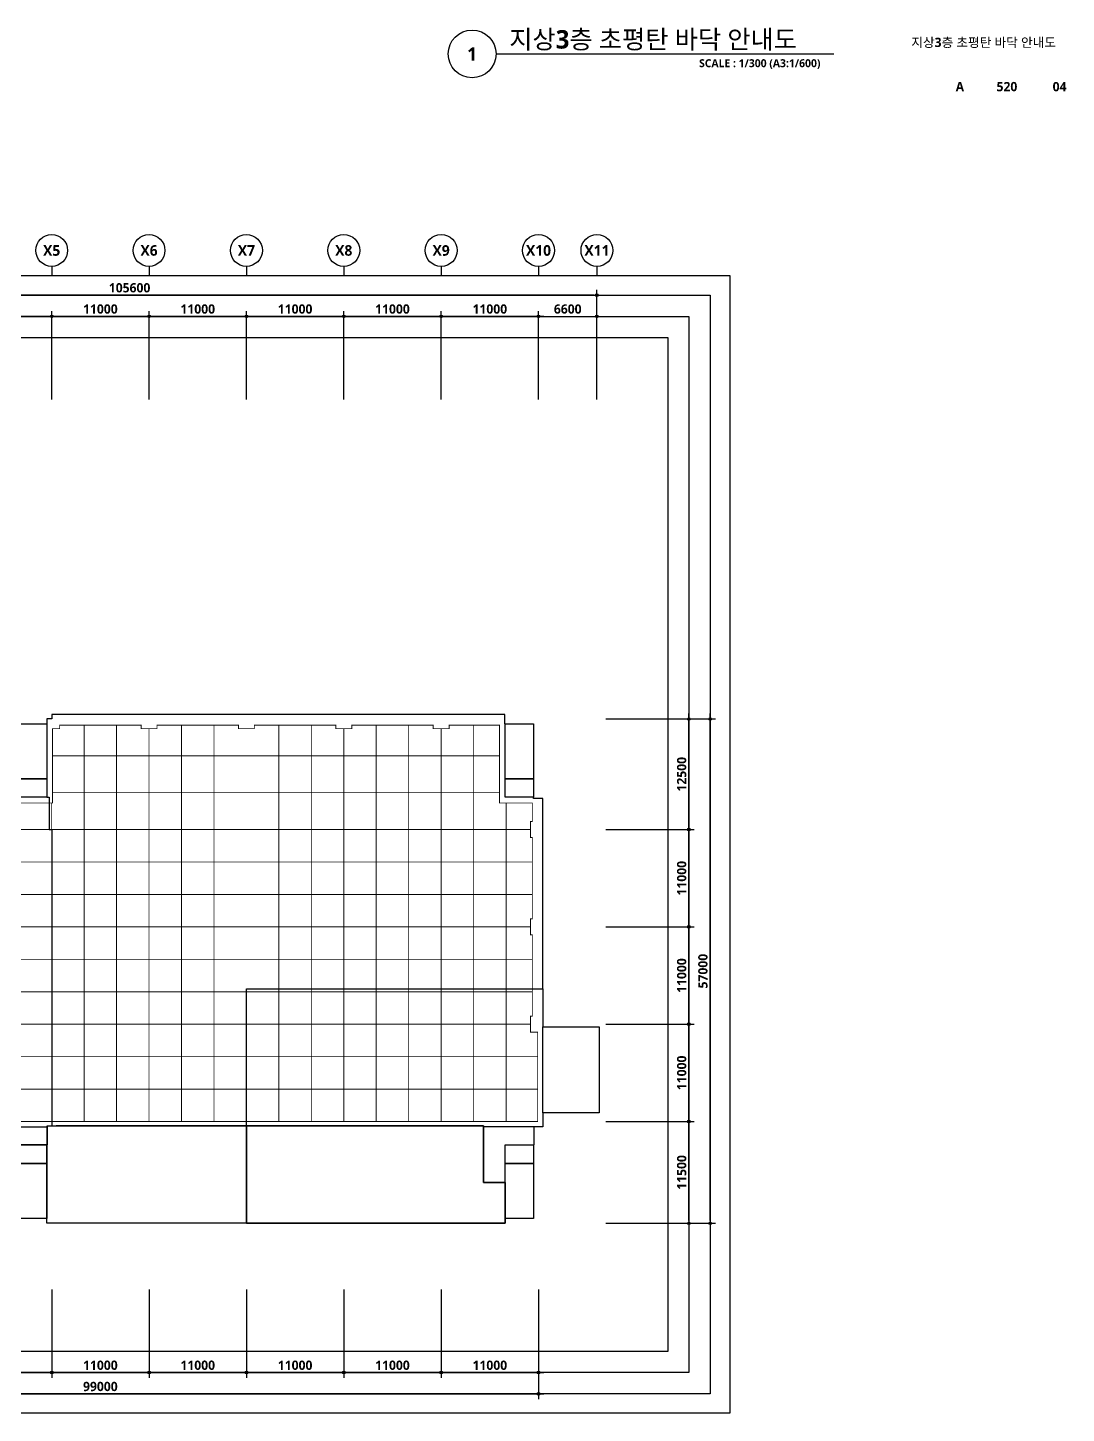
# Model space of a CAD drawing. Header units: millimetres. Extents: x -5354 to 997967, y -1313401 to 249081.
# Drawn here: x 612379 to 729712, y -1106397 to -949804 of the extents above; entities that cross this region are included whole.
import ezdxf
from ezdxf.enums import TextEntityAlignment as Align

# ---------------------------------------------------------------- set-up
doc = ezdxf.new("R2010")
doc.units = ezdxf.units.MM
doc.header["$LTSCALE"] = 300
doc.header["$MEASUREMENT"] = 0
doc.header["$PDSIZE"] = -10
doc.linetypes.add('HIDDEN', pattern=[0.375, 0.25, -0.125])
doc.layers.get('0').update_dxf_attribs({"linetype": 'CONTINUOUS'})
doc.layers.get('Defpoints').update_dxf_attribs({"color": 153, "linetype": 'CONTINUOUS'})
for name, color, linetype in [('A-ANNO-TEXT1', 7, 'CONTINUOUS'), ('A-ANNO-TITL', 7, 'CONTINUOUS'), ('A-ST-AXIS-BUB', 7, 'CONTINUOUS'), ('A-ST-AXIS-DIM', 7, 'CONTINUOUS'), ('AA-XXXX-TXT1', 2, 'CONTINUOUS'), ('SAWCUT', 20, 'HIDDEN')]:
    doc.layers.add(name, color=color, linetype=linetype)
doc.layers.add('Defpoint', color=161, linetype='CONTINUOUS', plot=False)
doc.layers.add('면적', color=210, linetype='CONTINUOUS', plot=False)
doc.styles.add('SH_대대리576', font='')
doc.styles.get('SH_대대리576').set_extended_font_data('NanumGothic', bold=True)
doc.dimstyles.new('SHP 600', dxfattribs={"dimscale": 300, "dimtxt": 3.5, "dimasz": 1, "dimexe": 2, "dimexo": 2, "dimgap": 1, "dimtad": 1, "dimdec": 0, "dimzin": 0, "dimdsep": 46, "dimtxsty": 'SH_대대리576', "dimblk": 'DIMDOT', "dimcen": 0.09, "dimclrt": 3, "dimadec": 0, "dimazin": 1, "dimtfac": 1, "dimtdec": 0, "dimtix": 1, "dimtmove": 2, "dimatfit": 0, "dimldrblk": 'DIMDOT', "dimfxl": 1, "dimtolj": 1, "dimtzin": 0, "dimarcsym": 0})

# ---------------------------------------------------------------- blocks, each defined once
blk = doc.blocks.new('*U21')
at = {"layer": 'A-ANNO-TITL'}
blk.add_line((0, 0), (6359, 0), dxfattribs=at)
blk.add_circle((-450, 0), 450, dxfattribs=at)
at = {"layer": 'AA-XXXX-TXT1', "style": 'SH_대대리576'}
blk.add_attdef('DWG.TITLE', (250, 100), '', height=350, dxfattribs=at)
at = {"layer": 'AA-XXXX-TXT1', "color": 7, "style": 'SH_대대리576'}
blk.add_attdef('NO1', text='', height=300, dxfattribs=at).set_placement((-450, 0), align=Align.MIDDLE)
at = {"layer": 'AA-XXXX-TXT1', "style": 'SH_대대리576'}
blk.add_attdef('SCALE', text='', height=150, dxfattribs=at).set_placement((6109, -100), align=Align.TOP_RIGHT)
blk = doc.blocks.new('DIMDOT')
at = {"color": 0}
blk.add_line((-2, 0), (2, 0), dxfattribs=at)
for radius in [0.5, 0.25]:
    blk.add_circle((0, 0), radius, dxfattribs=at)
blk = doc.blocks.new('*D791')
at = {"layer": 'A-ST-AXIS-DIM', "color": 0, "lineweight": -2, "transparency": 16777216}
for p, q in [((571087, -991826), (571087, -979426)), ((676387, -980026), (571387, -980026)), ((676687, -991826), (676687, -979426))]:
    blk.add_line(p, q, dxfattribs=at)
at = {"layer": 'Defpoints', "color": 0, "transparency": 16777216}
for p in [(571087, -980026), (571087, -992426), (676687, -992426)]:
    blk.add_point(p, dxfattribs=at)
at = {"layer": 'A-ST-AXIS-DIM', "color": 0, "lineweight": -2, "transparency": 16777216, "xscale": 300, "yscale": 300, "zscale": 300, "rotation": 180}
blk.add_blockref('DIMDOT', (571087, -980026), dxfattribs=at)
at = {"layer": 'A-ST-AXIS-DIM', "color": 0, "lineweight": -2, "transparency": 16777216, "xscale": 300, "yscale": 300, "zscale": 300}
blk.add_blockref('DIMDOT', (676687, -980026), dxfattribs=at)
at = {"layer": 'A-ST-AXIS-DIM', "color": 3, "transparency": 16777216, "insert": (623887, -979201), "char_height": 1050, "attachment_point": 5, "style": 'SH_대대리576'}
blk.add_mtext('\\A1;105600', dxfattribs=at)
blk = doc.blocks.new('*D795')
at = {"layer": 'A-ST-AXIS-DIM', "color": 0, "lineweight": -2, "transparency": 16777216}
for p, q in [((604087, -991826), (604087, -981826)), ((615087, -991826), (615087, -981826)), ((614787, -982426), (604387, -982426))]:
    blk.add_line(p, q, dxfattribs=at)
at = {"layer": 'Defpoints', "color": 0, "transparency": 16777216}
for p in [(604087, -982426), (604087, -992426), (615087, -992426)]:
    blk.add_point(p, dxfattribs=at)
at = {"layer": 'A-ST-AXIS-DIM', "color": 0, "lineweight": -2, "transparency": 16777216, "xscale": 300, "yscale": 300, "zscale": 300, "rotation": 180}
blk.add_blockref('DIMDOT', (604087, -982426), dxfattribs=at)
at = {"layer": 'A-ST-AXIS-DIM', "color": 0, "lineweight": -2, "transparency": 16777216, "xscale": 300, "yscale": 300, "zscale": 300}
blk.add_blockref('DIMDOT', (615087, -982426), dxfattribs=at)
at = {"layer": 'A-ST-AXIS-DIM', "color": 3, "transparency": 16777216, "insert": (609587, -981601), "char_height": 1050, "attachment_point": 5, "style": 'SH_대대리576'}
blk.add_mtext('\\A1;11000', dxfattribs=at)
blk = doc.blocks.new('*D796')
at = {"layer": 'A-ST-AXIS-DIM', "color": 0, "lineweight": -2, "transparency": 16777216}
for p, q in [((615087, -991826), (615087, -981826)), ((626087, -991826), (626087, -981826)), ((625787, -982426), (615387, -982426))]:
    blk.add_line(p, q, dxfattribs=at)
at = {"layer": 'Defpoints', "color": 0, "transparency": 16777216}
for p in [(615087, -982426), (615087, -992426), (626087, -992426)]:
    blk.add_point(p, dxfattribs=at)
at = {"layer": 'A-ST-AXIS-DIM', "color": 0, "lineweight": -2, "transparency": 16777216, "xscale": 300, "yscale": 300, "zscale": 300, "rotation": 180}
blk.add_blockref('DIMDOT', (615087, -982426), dxfattribs=at)
at = {"layer": 'A-ST-AXIS-DIM', "color": 0, "lineweight": -2, "transparency": 16777216, "xscale": 300, "yscale": 300, "zscale": 300}
blk.add_blockref('DIMDOT', (626087, -982426), dxfattribs=at)
at = {"layer": 'A-ST-AXIS-DIM', "color": 3, "transparency": 16777216, "insert": (620587, -981601), "char_height": 1050, "attachment_point": 5, "style": 'SH_대대리576'}
blk.add_mtext('\\A1;11000', dxfattribs=at)
blk = doc.blocks.new('*D797')
at = {"layer": 'A-ST-AXIS-DIM', "color": 0, "lineweight": -2, "transparency": 16777216}
for p, q in [((626087, -991826), (626087, -981826)), ((637087, -991826), (637087, -981826)), ((636787, -982426), (626387, -982426))]:
    blk.add_line(p, q, dxfattribs=at)
at = {"layer": 'Defpoints', "color": 0, "transparency": 16777216}
for p in [(626087, -982426), (626087, -992426), (637087, -992426)]:
    blk.add_point(p, dxfattribs=at)
at = {"layer": 'A-ST-AXIS-DIM', "color": 0, "lineweight": -2, "transparency": 16777216, "xscale": 300, "yscale": 300, "zscale": 300, "rotation": 180}
blk.add_blockref('DIMDOT', (626087, -982426), dxfattribs=at)
at = {"layer": 'A-ST-AXIS-DIM', "color": 0, "lineweight": -2, "transparency": 16777216, "xscale": 300, "yscale": 300, "zscale": 300}
blk.add_blockref('DIMDOT', (637087, -982426), dxfattribs=at)
at = {"layer": 'A-ST-AXIS-DIM', "color": 3, "transparency": 16777216, "insert": (631587, -981601), "char_height": 1050, "attachment_point": 5, "style": 'SH_대대리576'}
blk.add_mtext('\\A1;11000', dxfattribs=at)
blk = doc.blocks.new('*D798')
at = {"layer": 'A-ST-AXIS-DIM', "color": 0, "lineweight": -2, "transparency": 16777216}
for p, q in [((637087, -991826), (637087, -981826)), ((648087, -991826), (648087, -981826)), ((647787, -982426), (637387, -982426))]:
    blk.add_line(p, q, dxfattribs=at)
at = {"layer": 'Defpoints', "color": 0, "transparency": 16777216}
for p in [(637087, -982426), (637087, -992426), (648087, -992426)]:
    blk.add_point(p, dxfattribs=at)
at = {"layer": 'A-ST-AXIS-DIM', "color": 0, "lineweight": -2, "transparency": 16777216, "xscale": 300, "yscale": 300, "zscale": 300, "rotation": 180}
blk.add_blockref('DIMDOT', (637087, -982426), dxfattribs=at)
at = {"layer": 'A-ST-AXIS-DIM', "color": 0, "lineweight": -2, "transparency": 16777216, "xscale": 300, "yscale": 300, "zscale": 300}
blk.add_blockref('DIMDOT', (648087, -982426), dxfattribs=at)
at = {"layer": 'A-ST-AXIS-DIM', "color": 3, "transparency": 16777216, "insert": (642587, -981601), "char_height": 1050, "attachment_point": 5, "style": 'SH_대대리576'}
blk.add_mtext('\\A1;11000', dxfattribs=at)
blk = doc.blocks.new('*D799')
at = {"layer": 'A-ST-AXIS-DIM', "color": 0, "lineweight": -2, "transparency": 16777216}
for p, q in [((648087, -991826), (648087, -981826)), ((659087, -991826), (659087, -981826)), ((658787, -982426), (648387, -982426))]:
    blk.add_line(p, q, dxfattribs=at)
at = {"layer": 'Defpoints', "color": 0, "transparency": 16777216}
for p in [(648087, -982426), (648087, -992426), (659087, -992426)]:
    blk.add_point(p, dxfattribs=at)
at = {"layer": 'A-ST-AXIS-DIM', "color": 0, "lineweight": -2, "transparency": 16777216, "xscale": 300, "yscale": 300, "zscale": 300, "rotation": 180}
blk.add_blockref('DIMDOT', (648087, -982426), dxfattribs=at)
at = {"layer": 'A-ST-AXIS-DIM', "color": 0, "lineweight": -2, "transparency": 16777216, "xscale": 300, "yscale": 300, "zscale": 300}
blk.add_blockref('DIMDOT', (659087, -982426), dxfattribs=at)
at = {"layer": 'A-ST-AXIS-DIM', "color": 3, "transparency": 16777216, "insert": (653587, -981601), "char_height": 1050, "attachment_point": 5, "style": 'SH_대대리576'}
blk.add_mtext('\\A1;11000', dxfattribs=at)
blk = doc.blocks.new('*D800')
at = {"layer": 'A-ST-AXIS-DIM', "color": 0, "lineweight": -2, "transparency": 16777216}
for p, q in [((659087, -991826), (659087, -981826)), ((670087, -991826), (670087, -981826)), ((669787, -982426), (659387, -982426))]:
    blk.add_line(p, q, dxfattribs=at)
at = {"layer": 'Defpoints', "color": 0, "transparency": 16777216}
for p in [(659087, -982426), (659087, -992426), (670087, -992426)]:
    blk.add_point(p, dxfattribs=at)
at = {"layer": 'A-ST-AXIS-DIM', "color": 0, "lineweight": -2, "transparency": 16777216, "xscale": 300, "yscale": 300, "zscale": 300, "rotation": 180}
blk.add_blockref('DIMDOT', (659087, -982426), dxfattribs=at)
at = {"layer": 'A-ST-AXIS-DIM', "color": 0, "lineweight": -2, "transparency": 16777216, "xscale": 300, "yscale": 300, "zscale": 300}
blk.add_blockref('DIMDOT', (670087, -982426), dxfattribs=at)
at = {"layer": 'A-ST-AXIS-DIM', "color": 3, "transparency": 16777216, "insert": (664587, -981601), "char_height": 1050, "attachment_point": 5, "style": 'SH_대대리576'}
blk.add_mtext('\\A1;11000', dxfattribs=at)
blk = doc.blocks.new('*D890')
at = {"layer": 'A-ST-AXIS-DIM', "color": 0, "lineweight": -2, "transparency": 16777216}
for p, q in [((677687, -1027926), (687687, -1027926)), ((687087, -1040126), (687087, -1028226)), ((677687, -1040426), (687687, -1040426))]:
    blk.add_line(p, q, dxfattribs=at)
at = {"layer": 'Defpoints', "color": 0, "transparency": 16777216}
for p in [(677087, -1027926), (687087, -1027926), (677087, -1040426)]:
    blk.add_point(p, dxfattribs=at)
at = {"layer": 'A-ST-AXIS-DIM', "color": 0, "lineweight": -2, "transparency": 16777216, "xscale": 300, "yscale": 300, "zscale": 300}
for p, rotation in [((687087, -1027926), 90), ((687087, -1040426), 270)]:
    blk.add_blockref('DIMDOT', p, dxfattribs=dict(at, rotation=rotation))
at = {"layer": 'A-ST-AXIS-DIM', "color": 3, "transparency": 16777216, "insert": (686262, -1034176), "char_height": 1050, "attachment_point": 5, "rotation": 90, "style": 'SH_대대리576'}
blk.add_mtext('\\A1;12500', dxfattribs=at)
blk = doc.blocks.new('*D891')
at = {"layer": 'A-ST-AXIS-DIM', "color": 0, "lineweight": -2, "transparency": 16777216}
for p, q in [((677687, -1040426), (687687, -1040426)), ((687087, -1051126), (687087, -1040726)), ((677687, -1051426), (687687, -1051426))]:
    blk.add_line(p, q, dxfattribs=at)
at = {"layer": 'Defpoints', "color": 0, "transparency": 16777216}
for p in [(677087, -1040426), (687087, -1040426), (677087, -1051426)]:
    blk.add_point(p, dxfattribs=at)
at = {"layer": 'A-ST-AXIS-DIM', "color": 0, "lineweight": -2, "transparency": 16777216, "xscale": 300, "yscale": 300, "zscale": 300}
for p, rotation in [((687087, -1040426), 90), ((687087, -1051426), 270)]:
    blk.add_blockref('DIMDOT', p, dxfattribs=dict(at, rotation=rotation))
at = {"layer": 'A-ST-AXIS-DIM', "color": 3, "transparency": 16777216, "insert": (686262, -1045926), "char_height": 1050, "attachment_point": 5, "rotation": 90, "style": 'SH_대대리576'}
blk.add_mtext('\\A1;11000', dxfattribs=at)
blk = doc.blocks.new('*D892')
at = {"layer": 'A-ST-AXIS-DIM', "color": 0, "lineweight": -2, "transparency": 16777216}
for p, q in [((677687, -1051426), (687687, -1051426)), ((687087, -1062126), (687087, -1051726)), ((677687, -1062426), (687687, -1062426))]:
    blk.add_line(p, q, dxfattribs=at)
at = {"layer": 'Defpoints', "color": 0, "transparency": 16777216}
for p in [(677087, -1051426), (687087, -1051426), (677087, -1062426)]:
    blk.add_point(p, dxfattribs=at)
at = {"layer": 'A-ST-AXIS-DIM', "color": 0, "lineweight": -2, "transparency": 16777216, "xscale": 300, "yscale": 300, "zscale": 300}
for p, rotation in [((687087, -1051426), 90), ((687087, -1062426), 270)]:
    blk.add_blockref('DIMDOT', p, dxfattribs=dict(at, rotation=rotation))
at = {"layer": 'A-ST-AXIS-DIM', "color": 3, "transparency": 16777216, "insert": (686262, -1056926), "char_height": 1050, "attachment_point": 5, "rotation": 90, "style": 'SH_대대리576'}
blk.add_mtext('\\A1;11000', dxfattribs=at)
blk = doc.blocks.new('*D893')
at = {"layer": 'A-ST-AXIS-DIM', "color": 0, "lineweight": -2, "transparency": 16777216}
for p, q in [((677687, -1062426), (687687, -1062426)), ((687087, -1073126), (687087, -1062726)), ((677687, -1073426), (687687, -1073426))]:
    blk.add_line(p, q, dxfattribs=at)
at = {"layer": 'Defpoints', "color": 0, "transparency": 16777216}
for p in [(677087, -1062426), (687087, -1062426), (677087, -1073426)]:
    blk.add_point(p, dxfattribs=at)
at = {"layer": 'A-ST-AXIS-DIM', "color": 0, "lineweight": -2, "transparency": 16777216, "xscale": 300, "yscale": 300, "zscale": 300}
for p, rotation in [((687087, -1062426), 90), ((687087, -1073426), 270)]:
    blk.add_blockref('DIMDOT', p, dxfattribs=dict(at, rotation=rotation))
at = {"layer": 'A-ST-AXIS-DIM', "color": 3, "transparency": 16777216, "insert": (686262, -1067926), "char_height": 1050, "attachment_point": 5, "rotation": 90, "style": 'SH_대대리576'}
blk.add_mtext('\\A1;11000', dxfattribs=at)
blk = doc.blocks.new('*D894')
at = {"layer": 'A-ST-AXIS-DIM', "color": 0, "lineweight": -2, "transparency": 16777216}
for p, q in [((677687, -1073426), (687687, -1073426)), ((687087, -1084626), (687087, -1073726)), ((677687, -1084926), (687687, -1084926))]:
    blk.add_line(p, q, dxfattribs=at)
at = {"layer": 'Defpoints', "color": 0, "transparency": 16777216}
for p in [(677087, -1073426), (687087, -1073426), (677087, -1084926)]:
    blk.add_point(p, dxfattribs=at)
at = {"layer": 'A-ST-AXIS-DIM', "color": 0, "lineweight": -2, "transparency": 16777216, "xscale": 300, "yscale": 300, "zscale": 300}
for p, rotation in [((687087, -1073426), 90), ((687087, -1084926), 270)]:
    blk.add_blockref('DIMDOT', p, dxfattribs=dict(at, rotation=rotation))
at = {"layer": 'A-ST-AXIS-DIM', "color": 3, "transparency": 16777216, "insert": (686262, -1079176), "char_height": 1050, "attachment_point": 5, "rotation": 90, "style": 'SH_대대리576'}
blk.add_mtext('\\A1;11500', dxfattribs=at)
blk = doc.blocks.new('*D895')
at = {"layer": 'A-ST-AXIS-DIM', "color": 0, "lineweight": -2, "transparency": 16777216}
for p, q in [((677687, -1027926), (690087, -1027926)), ((689487, -1084626), (689487, -1028226)), ((677687, -1084926), (690087, -1084926))]:
    blk.add_line(p, q, dxfattribs=at)
at = {"layer": 'Defpoints', "color": 0, "transparency": 16777216}
for p in [(677087, -1027926), (689487, -1027926), (677087, -1084926)]:
    blk.add_point(p, dxfattribs=at)
at = {"layer": 'A-ST-AXIS-DIM', "color": 0, "lineweight": -2, "transparency": 16777216, "xscale": 300, "yscale": 300, "zscale": 300}
for p, rotation in [((689487, -1027926), 90), ((689487, -1084926), 270)]:
    blk.add_blockref('DIMDOT', p, dxfattribs=dict(at, rotation=rotation))
at = {"layer": 'A-ST-AXIS-DIM', "color": 3, "transparency": 16777216, "insert": (688662, -1056426), "char_height": 1050, "attachment_point": 5, "rotation": 90, "style": 'SH_대대리576'}
blk.add_mtext('\\A1;57000', dxfattribs=at)
blk = doc.blocks.new('*D899')
at = {"layer": 'A-ST-AXIS-DIM', "color": 0, "lineweight": -2, "transparency": 16777216}
for p, q in [((604087, -1092397), (604087, -1102397)), ((615087, -1092397), (615087, -1102397)), ((604387, -1101797), (614787, -1101797))]:
    blk.add_line(p, q, dxfattribs=at)
at = {"layer": 'Defpoints', "color": 0, "transparency": 16777216}
for p in [(604087, -1091797), (615087, -1091797), (615087, -1101797)]:
    blk.add_point(p, dxfattribs=at)
at = {"layer": 'A-ST-AXIS-DIM', "color": 0, "lineweight": -2, "transparency": 16777216, "xscale": 300, "yscale": 300, "zscale": 300, "rotation": 180}
blk.add_blockref('DIMDOT', (604087, -1101797), dxfattribs=at)
at = {"layer": 'A-ST-AXIS-DIM', "color": 0, "lineweight": -2, "transparency": 16777216, "xscale": 300, "yscale": 300, "zscale": 300}
blk.add_blockref('DIMDOT', (615087, -1101797), dxfattribs=at)
at = {"layer": 'A-ST-AXIS-DIM', "color": 3, "transparency": 16777216, "insert": (609587, -1100972), "char_height": 1050, "attachment_point": 5, "style": 'SH_대대리576'}
blk.add_mtext('\\A1;11000', dxfattribs=at)
blk = doc.blocks.new('*D900')
at = {"layer": 'A-ST-AXIS-DIM', "color": 0, "lineweight": -2, "transparency": 16777216}
for p, q in [((615087, -1092397), (615087, -1102397)), ((626087, -1092397), (626087, -1102397)), ((615387, -1101797), (625787, -1101797))]:
    blk.add_line(p, q, dxfattribs=at)
at = {"layer": 'Defpoints', "color": 0, "transparency": 16777216}
for p in [(615087, -1091797), (626087, -1091797), (626087, -1101797)]:
    blk.add_point(p, dxfattribs=at)
at = {"layer": 'A-ST-AXIS-DIM', "color": 0, "lineweight": -2, "transparency": 16777216, "xscale": 300, "yscale": 300, "zscale": 300, "rotation": 180}
blk.add_blockref('DIMDOT', (615087, -1101797), dxfattribs=at)
at = {"layer": 'A-ST-AXIS-DIM', "color": 0, "lineweight": -2, "transparency": 16777216, "xscale": 300, "yscale": 300, "zscale": 300}
blk.add_blockref('DIMDOT', (626087, -1101797), dxfattribs=at)
at = {"layer": 'A-ST-AXIS-DIM', "color": 3, "transparency": 16777216, "insert": (620587, -1100972), "char_height": 1050, "attachment_point": 5, "style": 'SH_대대리576'}
blk.add_mtext('\\A1;11000', dxfattribs=at)
blk = doc.blocks.new('*D901')
at = {"layer": 'A-ST-AXIS-DIM', "color": 0, "lineweight": -2, "transparency": 16777216}
for p, q in [((626087, -1092397), (626087, -1102397)), ((637087, -1092397), (637087, -1102397)), ((626387, -1101797), (636787, -1101797))]:
    blk.add_line(p, q, dxfattribs=at)
at = {"layer": 'Defpoints', "color": 0, "transparency": 16777216}
for p in [(626087, -1091797), (637087, -1091797), (637087, -1101797)]:
    blk.add_point(p, dxfattribs=at)
at = {"layer": 'A-ST-AXIS-DIM', "color": 0, "lineweight": -2, "transparency": 16777216, "xscale": 300, "yscale": 300, "zscale": 300, "rotation": 180}
blk.add_blockref('DIMDOT', (626087, -1101797), dxfattribs=at)
at = {"layer": 'A-ST-AXIS-DIM', "color": 0, "lineweight": -2, "transparency": 16777216, "xscale": 300, "yscale": 300, "zscale": 300}
blk.add_blockref('DIMDOT', (637087, -1101797), dxfattribs=at)
at = {"layer": 'A-ST-AXIS-DIM', "color": 3, "transparency": 16777216, "insert": (631587, -1100972), "char_height": 1050, "attachment_point": 5, "style": 'SH_대대리576'}
blk.add_mtext('\\A1;11000', dxfattribs=at)
blk = doc.blocks.new('*D902')
at = {"layer": 'A-ST-AXIS-DIM', "color": 0, "lineweight": -2, "transparency": 16777216}
for p, q in [((637087, -1092397), (637087, -1102397)), ((648087, -1092397), (648087, -1102397)), ((637387, -1101797), (647787, -1101797))]:
    blk.add_line(p, q, dxfattribs=at)
at = {"layer": 'Defpoints', "color": 0, "transparency": 16777216}
for p in [(637087, -1091797), (648087, -1091797), (648087, -1101797)]:
    blk.add_point(p, dxfattribs=at)
at = {"layer": 'A-ST-AXIS-DIM', "color": 0, "lineweight": -2, "transparency": 16777216, "xscale": 300, "yscale": 300, "zscale": 300, "rotation": 180}
blk.add_blockref('DIMDOT', (637087, -1101797), dxfattribs=at)
at = {"layer": 'A-ST-AXIS-DIM', "color": 0, "lineweight": -2, "transparency": 16777216, "xscale": 300, "yscale": 300, "zscale": 300}
blk.add_blockref('DIMDOT', (648087, -1101797), dxfattribs=at)
at = {"layer": 'A-ST-AXIS-DIM', "color": 3, "transparency": 16777216, "insert": (642587, -1100972), "char_height": 1050, "attachment_point": 5, "style": 'SH_대대리576'}
blk.add_mtext('\\A1;11000', dxfattribs=at)
blk = doc.blocks.new('*D903')
at = {"layer": 'A-ST-AXIS-DIM', "color": 0, "lineweight": -2, "transparency": 16777216}
for p, q in [((648087, -1092397), (648087, -1102397)), ((659087, -1092397), (659087, -1102397)), ((648387, -1101797), (658787, -1101797))]:
    blk.add_line(p, q, dxfattribs=at)
at = {"layer": 'Defpoints', "color": 0, "transparency": 16777216}
for p in [(648087, -1091797), (659087, -1091797), (659087, -1101797)]:
    blk.add_point(p, dxfattribs=at)
at = {"layer": 'A-ST-AXIS-DIM', "color": 0, "lineweight": -2, "transparency": 16777216, "xscale": 300, "yscale": 300, "zscale": 300, "rotation": 180}
blk.add_blockref('DIMDOT', (648087, -1101797), dxfattribs=at)
at = {"layer": 'A-ST-AXIS-DIM', "color": 0, "lineweight": -2, "transparency": 16777216, "xscale": 300, "yscale": 300, "zscale": 300}
blk.add_blockref('DIMDOT', (659087, -1101797), dxfattribs=at)
at = {"layer": 'A-ST-AXIS-DIM', "color": 3, "transparency": 16777216, "insert": (653587, -1100972), "char_height": 1050, "attachment_point": 5, "style": 'SH_대대리576'}
blk.add_mtext('\\A1;11000', dxfattribs=at)
blk = doc.blocks.new('*D904')
at = {"layer": 'A-ST-AXIS-DIM', "color": 0, "lineweight": -2, "transparency": 16777216}
for p, q in [((659087, -1092397), (659087, -1102397)), ((670087, -1092397), (670087, -1102397)), ((659387, -1101797), (669787, -1101797))]:
    blk.add_line(p, q, dxfattribs=at)
at = {"layer": 'Defpoints', "color": 0, "transparency": 16777216}
for p in [(659087, -1091797), (670087, -1091797), (670087, -1101797)]:
    blk.add_point(p, dxfattribs=at)
at = {"layer": 'A-ST-AXIS-DIM', "color": 0, "lineweight": -2, "transparency": 16777216, "xscale": 300, "yscale": 300, "zscale": 300, "rotation": 180}
blk.add_blockref('DIMDOT', (659087, -1101797), dxfattribs=at)
at = {"layer": 'A-ST-AXIS-DIM', "color": 0, "lineweight": -2, "transparency": 16777216, "xscale": 300, "yscale": 300, "zscale": 300}
blk.add_blockref('DIMDOT', (670087, -1101797), dxfattribs=at)
at = {"layer": 'A-ST-AXIS-DIM', "color": 3, "transparency": 16777216, "insert": (664587, -1100972), "char_height": 1050, "attachment_point": 5, "style": 'SH_대대리576'}
blk.add_mtext('\\A1;11000', dxfattribs=at)
blk = doc.blocks.new('*D905')
at = {"layer": 'A-ST-AXIS-DIM', "color": 0, "lineweight": -2, "transparency": 16777216}
for p, q in [((571087, -1092397), (571087, -1104797)), ((670087, -1092397), (670087, -1104797)), ((571387, -1104197), (669787, -1104197))]:
    blk.add_line(p, q, dxfattribs=at)
at = {"layer": 'Defpoints', "color": 0, "transparency": 16777216}
for p in [(571087, -1091797), (670087, -1091797), (670087, -1104197)]:
    blk.add_point(p, dxfattribs=at)
at = {"layer": 'A-ST-AXIS-DIM', "color": 0, "lineweight": -2, "transparency": 16777216, "xscale": 300, "yscale": 300, "zscale": 300, "rotation": 180}
blk.add_blockref('DIMDOT', (571087, -1104197), dxfattribs=at)
at = {"layer": 'A-ST-AXIS-DIM', "color": 0, "lineweight": -2, "transparency": 16777216, "xscale": 300, "yscale": 300, "zscale": 300}
blk.add_blockref('DIMDOT', (670087, -1104197), dxfattribs=at)
at = {"layer": 'A-ST-AXIS-DIM', "color": 3, "transparency": 16777216, "insert": (620587, -1103372), "char_height": 1050, "attachment_point": 5, "style": 'SH_대대리576'}
blk.add_mtext('\\A1;99000', dxfattribs=at)
blk = doc.blocks.new('*D927')
at = {"layer": 'A-ST-AXIS-DIM', "color": 0, "lineweight": -2, "transparency": 16777216}
for p, q in [((670087, -991826), (670087, -981826)), ((676687, -991826), (676687, -981826)), ((670387, -982426), (676387, -982426))]:
    blk.add_line(p, q, dxfattribs=at)
at = {"layer": 'Defpoints', "color": 0, "transparency": 16777216}
for p in [(676687, -982426), (670087, -992426), (676687, -992426)]:
    blk.add_point(p, dxfattribs=at)
at = {"layer": 'A-ST-AXIS-DIM', "color": 0, "lineweight": -2, "transparency": 16777216, "xscale": 300, "yscale": 300, "zscale": 300, "rotation": 180}
blk.add_blockref('DIMDOT', (670087, -982426), dxfattribs=at)
at = {"layer": 'A-ST-AXIS-DIM', "color": 0, "lineweight": -2, "transparency": 16777216, "xscale": 300, "yscale": 300, "zscale": 300}
blk.add_blockref('DIMDOT', (676687, -982426), dxfattribs=at)
at = {"layer": 'A-ST-AXIS-DIM', "color": 3, "transparency": 16777216, "insert": (673387, -981601), "char_height": 1050, "attachment_point": 5, "style": 'SH_대대리576'}
blk.add_mtext('\\A1;6600', dxfattribs=at)
blk = doc.blocks.new('A-ST-AXIS-BUB-1')
at = {"layer": 'A-ST-AXIS-BUB'}
blk.add_line((0, 350), (0, 0), dxfattribs=at)
blk.add_circle((0, 950), 600, dxfattribs=at)
blk = doc.blocks.new('G$CF9371588')
blk.add_line((7800, 10975, 103000), (4300, 10975, 103000))
at = {"layer": '면적'}
for p, q in [((100000, 12500, 103000), (100000, 22200, 103000)), ((66500, 0, 103000), (66500, 11000, 103000))]:
    blk.add_line(p, q, dxfattribs=at)
for points in [[(100000, 26500), (100000, 48025), (98950, 48025), (98950, 48150), (95750, 48150), (95750, 56450), (95700, 56450), (95700, 57500), (44500, 57500), (44500, 57000), (43950, 57000), (43950, 56450), (43950, 48150), (40750, 48150), (40750, 56450), (40700, 56450), (40700, 57500), (4300, 57500), (4300, 56450), (4250, 56450), (4250, 48150), (1050, 48150), (1050, 48100), (0, 48100), (0, 22200), (2200, 22200), (5900, 22200), (5900, 17860), (4300, 17860), (4300, 10975), (7800, 10975), (7800, 11000), (38300, 11000), (38300, 10900), (44000, 10900), (44000, 11000), (66500, 11000), (66500, 26500)], [(40750, 56450), (43950, 56450), (43950, 50250), (40750, 50250)], [(40750, 50250), (43950, 50250), (43950, 48150), (40750, 48150)], [(2200, 17260), (2200, 22200), (5900, 22200), (5900, 17860), (4300, 17860), (4300, 17260)], [(2200, 17260), (2200, 15800), (800, 15800), (800, 13450), (4300, 13450), (4300, 17260), (2200, 17260)], [(800, 13450), (800, 10950), (1050, 10950), (4300, 10950), (4300, 13450)], [(4250, 4600), (4250, 550), (4300, 550), (4300, 0), (40700, 0), (40700, 550), (40750, 550), (40750, 4600), (38300, 4600), (38300, 11000), (7800, 11000), (7800, 4600)], [(4300, 10975), (4300, 10950), (4250, 10950), (4250, 8850), (4250, 8850), (4250, 6750), (4250, 6750), (4250, 4600), (7800, 4600), (7800, 10975)], [(43950, 0), (43950, 8850), (44000, 8850), (44000, 11000), (93300, 11000), (93300, 4602), (95750, 4602), (95750, 0)], [(4250, 8850), (4250, 10950), (1050, 10950), (1050, 550), (4250, 550), (4250, 6750), (3300, 6750), (3300, 8850)], [(38300, 10900), (38300, 4600), (40750, 4600), (40750, 8850), (40750, 8850), (40750, 8850), (40750, 8850), (40750, 10900)], [(40750, 10900), (44000, 10900), (44000, 8850), (40750, 8850)], [(93300, 10900), (93300, 4602), (95700, 4602), (95700, 4602), (95750, 4602), (95750, 8850), (99000, 8850), (99000, 8850), (99000, 9000), (99000, 10900)], [(40750, 8850), (43950, 8850), (43950, 6750), (40750, 6750)], [(98950, 6750), (95750, 6750), (95750, 8850), (98950, 8850)], [(40750, 6750), (43950, 6750), (43950, 550), (40750, 550)], [(98950, 550), (95750, 550), (95750, 6750), (98950, 6750)]]:
    blk.add_lwpolyline(points, close=True, dxfattribs=at)
at = {"layer": '면적', "elevation": 103000}
for points in [[(1050, 50250), (4250, 50250), (4250, 56450), (1050, 56450)], [(98950, 50250), (95750, 50250), (95750, 56450), (98950, 56450)], [(1050, 50250), (4250, 50250), (4250, 48150), (1050, 48150)], [(95750, 50250), (98950, 50250), (98950, 48150), (95750, 48150)], [(66500, 11000), (66500, 26500), (100000, 26500), (100000, 22200), (106350, 22200), (106350, 12500), (100000, 12500), (100000, 10900), (93300, 10900), (93300, 11000)], [(66500, 11000), (66500, 0), (95750, 0), (95750, 4602), (93300, 4602), (93300, 11000)], [(3300, 8850), (4250, 8850), (4250, 6750), (3300, 6750)]]:
    blk.add_lwpolyline(points, close=True, dxfattribs=at)
at = {"layer": '면적'}
for points in [[(43950, 48150), (44200, 48150), (44200, 44500), (44500, 44500), (44500, 11000)], [(7800, 11000), (38300, 11000)], [(7800, 11000), (38300, 11000)], [(93300, 11000), (45000, 11000)]]:
    blk.add_lwpolyline(points, dxfattribs=at)

msp = doc.modelspace()

# ---------------------------------------------------------------- linework, layer by layer
at = {"layer": 'Defpoint'}
for points in [[(691687.2, -1106397.4), (520487.2, -1106397.4), (520487.2, -977825.9), (691687.2, -977825.9)], [(689487.2, -1104197.4), (522687.2, -1104197.4), (522687.2, -980025.9), (689487.2, -980025.9)], [(687087.2, -1101797.4), (525087.2, -1101797.4), (525087.2, -982425.9), (687087.2, -982425.9)], [(684687.2, -1099397.4), (527487.2, -1099397.4), (527487.2, -984825.9), (684687.2, -984825.9)]]:
    msp.add_lwpolyline(points, close=True, dxfattribs=at)
at = {"layer": 'SAWCUT', "linetype": 'ByBlock', "ltscale": 5, "const_width": 100, "elevation": 103000}
for points in [[(575487.2, -1073425.9), (669987.2, -1073425.9), (669987.2, -1072025.9), (669987.2, -1063325.9), (669187.2, -1063325.9), (669187.2, -1061525.9), (669387.2, -1061525.9), (669387.2, -1052325.9), (669187.2, -1052325.9), (669187.2, -1050525.9), (669387.2, -1050525.9), (669387.2, -1041325.9), (669187.2, -1041325.9), (669187.2, -1039525.9), (669387.2, -1039525.9), (669387.2, -1037425.9), (665687.2, -1037425.9), (665687.2, -1028625.9), (659987.2, -1028625.9), (659987.2, -1029025.9), (658187.2, -1029025.9), (658187.2, -1028625.9), (648987.2, -1028625.9), (648987.2, -1029025.9), (647187.2, -1029025.9), (647187.2, -1028625.9), (637987.2, -1028625.9), (637987.2, -1029025.9), (636187.2, -1029025.9), (636187.2, -1028625.9), (626987.2, -1028625.9), (626987.2, -1029025.9), (625187.2, -1029025.9), (625187.2, -1028625.9), (615987.2, -1028625.9), (615987.2, -1029025.9), (615187.2, -1029025.9), (615187.2, -1037425.9), (610687.2, -1037425.9)], [(618754.2, -1028625.9), (618754.2, -1073425.9)], [(622421.2, -1028625.9), (622421.2, -1073425.9)], [(629754.2, -1028625.9), (629754.2, -1073425.9)], [(633421.2, -1028625.9), (633421.2, -1073425.9)], [(640754.2, -1028625.9), (640754.2, -1073425.9)], [(644421.2, -1028625.9), (644421.2, -1073425.9)], [(651754.2, -1028625.9), (651754.2, -1073425.9)], [(655421.2, -1028625.9), (655421.2, -1073425.9)], [(662754.2, -1028625.9), (662754.2, -1073425.9)], [(626087.2, -1029025.9), (626087.2, -1073425.9)], [(648087.2, -1029025.9), (648087.2, -1073425.9)], [(659087.2, -1029025.9), (659087.2, -1073425.9)], [(615187.2, -1032093.9), (665687.2, -1032093.9)], [(615187.2, -1036259.9), (665687.2, -1036259.9)], [(615087.2, -1037425.9), (615087.2, -1073425.9)], [(666421.2, -1037425.9), (666421.2, -1073425.9)], [(571987.2, -1040425.9), (669187.2, -1040425.9)], [(571787.2, -1044092.9), (669387.2, -1044092.9)], [(571787.2, -1047759.9), (669387.2, -1047759.9)], [(571987.2, -1051425.9), (669187.2, -1051425.9)], [(571787.2, -1055092.9), (669387.2, -1055092.9)], [(571787.2, -1058759.9), (669387.2, -1058759.9)], [(577087.2, -1062425.9), (669187.2, -1062425.9)], [(577087.2, -1066092.9), (669987.2, -1066092.9)], [(575487.2, -1069759.9), (669987.2, -1069759.9)], [(575487.2, -1073425.9), (669987.2, -1073425.9)]]:
    msp.add_lwpolyline(points, dxfattribs=at)

# ---------------------------------------------------------------- block references
ref = msp.add_blockref('*U21', (665286.8, -952764.4), dxfattribs=dict(xscale=6, yscale=6, zscale=6))
ref.add_attrib('SCALE', 'SCALE : 1/300 (A3:1/600)', dxfattribs={"layer": 'A-ANNO-TITL', "height": 900, "style": 'SH_대대리576'}).set_placement((701938.3, -953364.4), align=Align.TOP_RIGHT)
ref.add_attrib('DWG.TITLE', '지상3층 초평탄 바닥 안내도', (666786.8, -952164.4), dxfattribs={"layer": 'A-ANNO-TITL', "height": 2087.447, "style": 'SH_대대리576'})
ref.add_attrib('NO1', '1', dxfattribs={"layer": 'A-ANNO-TITL', "color": 7, "height": 1500, "style": 'SH_대대리576'}).set_placement((662586.8, -952764.4), align=Align.MIDDLE)
msp.add_blockref('G$CF9371588', (570587.2, -1084925.9))
at = {"layer": 'A-ST-AXIS-BUB', "xscale": 3, "yscale": 3, "zscale": 3}
for p in [(615087.2, -977825.9), (626087.2, -977825.9), (637087.2, -977825.9), (648087.2, -977825.9), (659087.2, -977825.9), (670087.2, -977825.9), (676687.2, -977825.9)]:
    msp.add_blockref('A-ST-AXIS-BUB-1', p, dxfattribs=at)

# ---------------------------------------------------------------- texts
at = {"layer": 'A-ANNO-TEXT1', "style": 'SH_대대리576'}
for s, p in [('X5', (615087.2, -974975.9)), ('X6', (626087.2, -974975.9)), ('X7', (637087.2, -974975.9)), ('X8', (648087.2, -974975.9)), ('X9', (659087.2, -974975.9)), ('X10', (670087.2, -974975.9)), ('X11', (676687.2, -974975.9))]:
    msp.add_text(s, height=1200, dxfattribs=at).set_placement(p, align=Align.MIDDLE_CENTER)
at = {"layer": 'A-ANNO-TITL', "style": 'SH_대대리576'}
for s, p in [('지상3층 초평탄 바닥 안내도', (720375.6, -951450.5)), ('A', (717692.9, -956461)), ('520', (723006.2, -956461)), ('04', (728952.6, -956461))]:
    msp.add_text(s, height=1050, dxfattribs=at).set_placement(p, align=Align.MIDDLE)

# ---------------------------------------------------------------- dimensions: what is measured, and where the dimension line sits
at = {"layer": 'A-ST-AXIS-DIM'}
for base, p1, p2, picture, middle in [((571087.2, -980025.9), (676687.2, -992425.9), (571087.2, -992425.9), '*D791', (623887.2, -979200.9)), ((604087.2, -982425.9), (615087.2, -992425.9), (604087.2, -992425.9), '*D795', (609587.2, -981600.9)), ((615087.2, -982425.9), (626087.2, -992425.9), (615087.2, -992425.9), '*D796', (620587.2, -981600.9)), ((626087.2, -982425.9), (637087.2, -992425.9), (626087.2, -992425.9), '*D797', (631587.2, -981600.9)), ((637087.2, -982425.9), (648087.2, -992425.9), (637087.2, -992425.9), '*D798', (642587.2, -981600.9)), ((648087.2, -982425.9), (659087.2, -992425.9), (648087.2, -992425.9), '*D799', (653587.2, -981600.9)), ((659087.2, -982425.9), (670087.2, -992425.9), (659087.2, -992425.9), '*D800', (664587.2, -981600.9))]:
    dim = msp.add_linear_dim(base=base, p1=p1, p2=p2, dimstyle='SHP 600', dxfattribs=at)
    dim.commit()
    dim.dimension.update_dxf_attribs({"geometry": picture, "text_midpoint": middle})
for base, p1, p2, angle, picture, middle in [((676687.2, -982425.9), (670087.2, -992425.9), (676687.2, -992425.9), 180, '*D927', (673387.2, -981600.9)), ((687087.2, -1027925.9), (677087.2, -1040425.9), (677087.2, -1027925.9), 270, '*D890', (686262.2, -1034175.9)), ((689487.2, -1027925.9), (677087.2, -1084925.9), (677087.2, -1027925.9), 270, '*D895', (688662.2, -1056425.9)), ((687087.2, -1040425.9), (677087.2, -1051425.9), (677087.2, -1040425.9), 270, '*D891', (686262.2, -1045925.9)), ((687087.2, -1051425.9), (677087.2, -1062425.9), (677087.2, -1051425.9), 270, '*D892', (686262.2, -1056925.9)), ((687087.2, -1062425.9), (677087.2, -1073425.9), (677087.2, -1062425.9), 270, '*D893', (686262.2, -1067925.9)), ((687087.2, -1073425.9), (677087.2, -1084925.9), (677087.2, -1073425.9), 270, '*D894', (686262.2, -1079175.9)), ((670087.2, -1104197.4), (571087.2, -1091797.4), (670087.2, -1091797.4), 180, '*D905', (620587.2, -1103372.4)), ((615087.2, -1101797.4), (604087.2, -1091797.4), (615087.2, -1091797.4), 180, '*D899', (609587.2, -1100972.4)), ((626087.2, -1101797.4), (615087.2, -1091797.4), (626087.2, -1091797.4), 180, '*D900', (620587.2, -1100972.4)), ((637087.2, -1101797.4), (626087.2, -1091797.4), (637087.2, -1091797.4), 180, '*D901', (631587.2, -1100972.4)), ((648087.2, -1101797.4), (637087.2, -1091797.4), (648087.2, -1091797.4), 180, '*D902', (642587.2, -1100972.4)), ((659087.2, -1101797.4), (648087.2, -1091797.4), (659087.2, -1091797.4), 180, '*D903', (653587.2, -1100972.4)), ((670087.2, -1101797.4), (659087.2, -1091797.4), (670087.2, -1091797.4), 180, '*D904', (664587.2, -1100972.4))]:
    dim = msp.add_linear_dim(base=base, p1=p1, p2=p2, angle=angle, dimstyle='SHP 600', dxfattribs=at)
    dim.commit()
    dim.dimension.update_dxf_attribs({"geometry": picture, "text_midpoint": middle})

doc.saveas('drawing.dxf')
